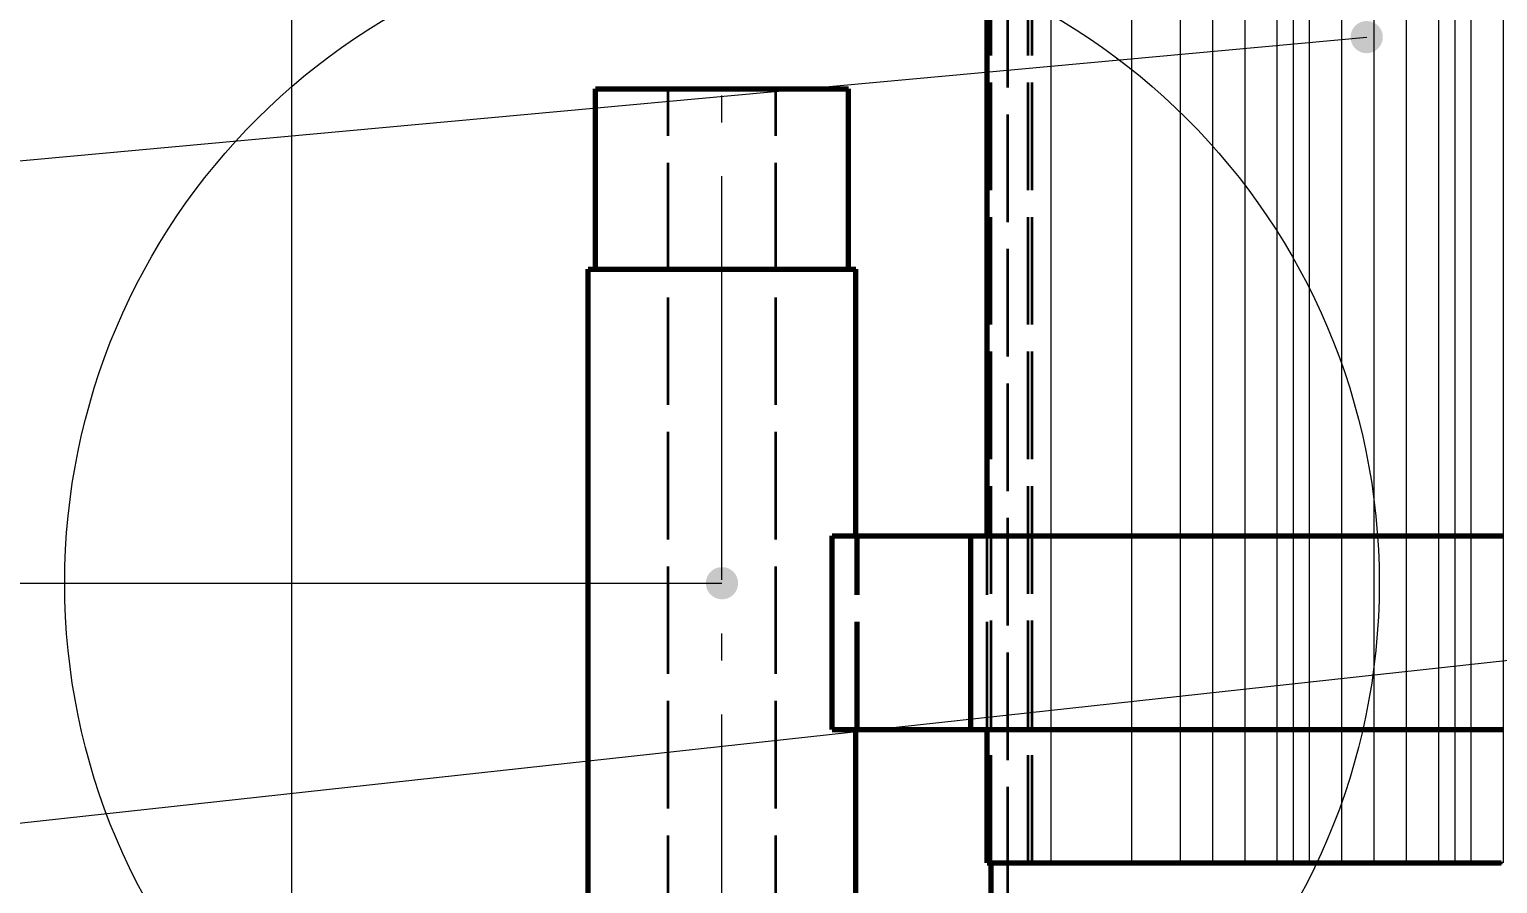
# Model space of a CAD drawing. Header units: millimetres. Extents: x 0 to 2382, y 0 to 420.
# Drawn here: x 94 to 148.6, y 213.8 to 245.5 of the extents above; entities that cross this region are included whole.
import ezdxf

# ---------------------------------------------------------------- set-up
doc = ezdxf.new("R2010")
doc.units = ezdxf.units.MM
doc.linetypes.add('IRAM-E-TRAZOS', pattern=[5, 4, -1])
doc.linetypes.add('IRAM-F-TRAZO-PUNTO', pattern=[20, 15, -2, 1, -2])
for name, color, linetype, lineweight in [('01-VISIBLE', 7, 'CONTINUOUS', 70), ('02-OCULTA', 4, 'IRAM-E-TRAZOS', 35), ('03-EJE', 1, 'IRAM-F-TRAZO-PUNTO', 18), ('04-COTA', 3, 'CONTINUOUS', 18), ('05-RAYADO', 8, 'CONTINUOUS', 18), ('08-FINA', 5, 'CONTINUOUS', 18)]:
    doc.layers.add(name, color=color, linetype=linetype, lineweight=lineweight)
doc.styles.add('ISO3098', font='isocpeur.ttf')
doc.dimstyles.new('FLAMA-IRAM', dxfattribs={"dimtxt": 3.5, "dimasz": 3.5, "dimexe": 2, "dimexo": 1.5, "dimgap": 1, "dimtad": 1, "dimdec": 1, "dimtxsty": 'ISO3098', "dimblk": 'IRAM_FLECHA', "dimblk1": 'IRAM_FLECHA', "dimblk2": 'IRAM_FLECHA', "dimcen": 2.5, "dimclrd": 256, "dimclre": 256, "dimclrt": 256, "dimazin": 3, "dimtfac": 1, "dimtmove": 0, "dimatfit": 3, "dimlwd": 18, "dimlwe": 18})

# ---------------------------------------------------------------- blocks, each defined once
blk = doc.blocks.new('IRAM_FLECHA')
blk.add_solid([(0, 0), (-1, 0.125), (-1, -0.125)])

msp = doc.modelspace()

# ---------------------------------------------------------------- hatches: boundary and pattern name
at = {"layer": '05-RAYADO'}
h = msp.add_hatch(dxfattribs=at)
h.set_pattern_fill('ANSI31', scale=0.94488, angle=45)
h.paths.add_polyline_path([(190.253, 214.548), (190.253, 290.359), (131.287, 290.359), (131.287, 214.548)])
h = msp.add_hatch(dxfattribs=at)
h.set_pattern_fill('ANSI31', scale=0.377953, angle=45)
h.paths.add_polyline_path([(185.85, 214.548), (185.85, 290.359), (135.69, 290.359), (135.69, 214.548)])
at = {"layer": '08-FINA'}
h = msp.add_hatch(color=7, dxfattribs=at)
h.dxf.hatch_style = 1
edge = h.paths.add_edge_path()
edge.add_arc((143.72, 245.237), 0.6, 0, 360)
h = msp.add_hatch(color=7, dxfattribs=at)
h.dxf.hatch_style = 1
edge = h.paths.add_edge_path()
edge.add_arc((119.77, 224.938), 0.6, 0, 360)

# ---------------------------------------------------------------- linework, layer by layer
at = {"layer": '01-VISIBLE'}
for p, q in [((129.62, 226.7), (129.62, 290.359)), ((115.07, 236.613), (115.07, 243.313)), ((124.47, 236.613), (124.47, 243.313)), ((114.795, 206.563), (114.795, 236.613)), ((124.745, 226.7), (124.745, 236.613)), ((123.863, 226.7), (129.011, 226.7)), ((123.863, 219.5), (123.863, 226.7)), ((129.011, 219.5), (129.011, 226.7)), ((123.863, 219.5), (129.011, 219.5)), ((124.745, 206.563), (124.745, 219.5)), ((129.62, 214.548), (129.62, 219.5)), ((129.77, 213.048), (129.77, 214.548))]:
    msp.add_line(p, q, dxfattribs=at)
for points in [[(115.07, 243.313), (115.324, 243.313), (115.578, 243.313), (115.832, 243.313), (116.086, 243.313), (116.34, 243.313), (116.594, 243.313), (116.848, 243.313), (117.102, 243.313), (117.356, 243.313), (117.611, 243.313), (117.865, 243.313), (118.119, 243.313), (118.373, 243.313), (118.627, 243.313), (118.881, 243.313), (119.135, 243.313), (119.389, 243.313), (119.643, 243.313), (119.897, 243.313), (120.151, 243.313), (120.405, 243.313), (120.659, 243.313), (120.913, 243.313), (121.167, 243.313), (121.421, 243.313), (121.675, 243.313), (121.929, 243.313), (122.184, 243.313), (122.438, 243.313), (122.692, 243.313), (122.946, 243.313), (123.2, 243.313), (123.454, 243.313), (123.708, 243.313), (123.962, 243.313), (124.216, 243.313), (124.47, 243.313)], [(114.795, 236.613), (115.05, 236.613), (115.305, 236.613), (115.56, 236.613), (115.816, 236.613), (116.071, 236.613), (116.326, 236.613), (116.581, 236.613), (116.836, 236.613), (117.091, 236.613), (117.346, 236.613), (117.601, 236.613), (117.857, 236.613), (118.112, 236.613), (118.367, 236.613), (118.622, 236.613), (118.877, 236.613), (119.132, 236.613), (119.387, 236.613), (119.642, 236.613), (119.898, 236.613), (120.153, 236.613), (120.408, 236.613), (120.663, 236.613), (120.918, 236.613), (121.173, 236.613), (121.428, 236.613), (121.683, 236.613), (121.939, 236.613), (122.194, 236.613), (122.449, 236.613), (122.704, 236.613), (122.959, 236.613), (123.214, 236.613), (123.469, 236.613), (123.724, 236.613), (123.98, 236.613), (124.235, 236.613), (124.49, 236.613), (124.745, 236.613)], [(129.011, 226.7), (129.262, 226.7), (129.513, 226.7), (129.763, 226.7), (130.014, 226.7), (130.265, 226.7), (130.515, 226.7), (130.766, 226.7), (131.016, 226.7), (131.267, 226.7), (131.518, 226.7), (131.768, 226.7), (132.019, 226.7), (132.269, 226.7), (132.52, 226.7), (132.771, 226.7), (133.021, 226.7), (133.272, 226.7), (133.523, 226.7), (133.773, 226.7), (134.024, 226.7), (134.274, 226.7), (134.525, 226.7), (134.776, 226.7), (135.026, 226.7), (135.277, 226.7), (135.528, 226.7), (135.778, 226.7), (136.029, 226.7), (136.279, 226.7), (136.53, 226.7), (136.781, 226.7), (137.031, 226.7), (137.282, 226.7), (137.533, 226.7), (137.783, 226.7), (138.034, 226.7), (138.284, 226.7), (138.535, 226.7), (138.786, 226.7), (139.036, 226.7), (139.287, 226.7), (139.538, 226.7), (139.788, 226.7), (140.039, 226.7), (140.289, 226.7), (140.54, 226.7), (140.791, 226.7), (141.041, 226.7), (141.292, 226.7), (141.543, 226.7), (141.793, 226.7), (142.044, 226.7), (142.294, 226.7), (142.545, 226.7), (142.796, 226.7), (143.046, 226.7), (143.297, 226.7), (143.548, 226.7), (143.798, 226.7), (144.049, 226.7), (144.299, 226.7), (144.55, 226.7), (144.801, 226.7), (145.051, 226.7), (145.302, 226.7), (145.553, 226.7), (145.803, 226.7), (146.054, 226.7), (146.304, 226.7), (146.555, 226.7), (146.806, 226.7), (147.056, 226.7), (147.307, 226.7), (147.558, 226.7), (147.808, 226.7), (148.059, 226.7), (148.309, 226.7), (148.56, 226.7), (148.811, 226.7)], [(129.011, 219.5), (129.262, 219.5), (129.513, 219.5), (129.763, 219.5), (130.014, 219.5), (130.265, 219.5), (130.515, 219.5), (130.766, 219.5), (131.016, 219.5), (131.267, 219.5), (131.518, 219.5), (131.768, 219.5), (132.019, 219.5), (132.269, 219.5), (132.52, 219.5), (132.771, 219.5), (133.021, 219.5), (133.272, 219.5), (133.523, 219.5), (133.773, 219.5), (134.024, 219.5), (134.274, 219.5), (134.525, 219.5), (134.776, 219.5), (135.026, 219.5), (135.277, 219.5), (135.528, 219.5), (135.778, 219.5), (136.029, 219.5), (136.279, 219.5), (136.53, 219.5), (136.781, 219.5), (137.031, 219.5), (137.282, 219.5), (137.533, 219.5), (137.783, 219.5), (138.034, 219.5), (138.284, 219.5), (138.535, 219.5), (138.786, 219.5), (139.036, 219.5), (139.287, 219.5), (139.538, 219.5), (139.788, 219.5), (140.039, 219.5), (140.289, 219.5), (140.54, 219.5), (140.791, 219.5), (141.041, 219.5), (141.292, 219.5), (141.543, 219.5), (141.793, 219.5), (142.044, 219.5), (142.294, 219.5), (142.545, 219.5), (142.796, 219.5), (143.046, 219.5), (143.297, 219.5), (143.548, 219.5), (143.798, 219.5), (144.049, 219.5), (144.299, 219.5), (144.55, 219.5), (144.801, 219.5), (145.051, 219.5), (145.302, 219.5), (145.553, 219.5), (145.803, 219.5), (146.054, 219.5), (146.304, 219.5), (146.555, 219.5), (146.806, 219.5), (147.056, 219.5), (147.307, 219.5), (147.558, 219.5), (147.808, 219.5), (148.059, 219.5), (148.309, 219.5), (148.56, 219.5), (148.811, 219.5)], [(129.62, 214.548), (129.871, 214.548), (130.122, 214.548), (130.374, 214.548), (130.625, 214.548), (130.876, 214.548), (131.127, 214.548), (131.379, 214.548), (131.63, 214.548), (131.881, 214.548), (132.132, 214.548), (132.384, 214.548), (132.635, 214.548), (132.886, 214.548), (133.137, 214.548), (133.389, 214.548), (133.64, 214.548), (133.891, 214.548), (134.142, 214.548), (134.394, 214.548), (134.645, 214.548), (134.896, 214.548), (135.147, 214.548), (135.399, 214.548), (135.65, 214.548), (135.901, 214.548), (136.152, 214.548), (136.403, 214.548), (136.655, 214.548), (136.906, 214.548), (137.157, 214.548), (137.408, 214.548), (137.66, 214.548), (137.911, 214.548), (138.162, 214.548), (138.413, 214.548), (138.665, 214.548), (138.916, 214.548), (139.167, 214.548), (139.418, 214.548), (139.67, 214.548), (139.921, 214.548), (140.172, 214.548), (140.423, 214.548), (140.675, 214.548), (140.926, 214.548), (141.177, 214.548), (141.428, 214.548), (141.68, 214.548), (141.931, 214.548), (142.182, 214.548), (142.433, 214.548), (142.684, 214.548), (142.936, 214.548), (143.187, 214.548), (143.438, 214.548), (143.689, 214.548), (143.941, 214.548), (144.192, 214.548), (144.443, 214.548), (144.694, 214.548), (144.946, 214.548), (145.197, 214.548), (145.448, 214.548), (145.699, 214.548), (145.951, 214.548), (146.202, 214.548), (146.453, 214.548), (146.704, 214.548), (146.956, 214.548), (147.207, 214.548), (147.458, 214.548), (147.709, 214.548), (147.96, 214.548), (148.212, 214.548), (148.463, 214.548), (148.714, 214.548)]]:
    msp.add_lwpolyline(points, dxfattribs=at)
at = {"layer": '02-OCULTA'}
for p, q in [((130.395, 173.363), (130.395, 301.544)), ((129.77, 214.548), (129.77, 290.359)), ((129.77, 214.548), (129.77, 290.359)), ((131.145, 214.548), (131.145, 290.359)), ((131.287, 214.548), (131.287, 290.359)), ((117.77, 206.563), (117.77, 243.313)), ((121.77, 206.563), (121.77, 243.313)), ((123.863, 219.5), (123.863, 226.7)), ((123.863, 226.7), (129.011, 226.7)), ((124.745, 219.5), (124.745, 226.7)), ((124.845, 219.5), (124.845, 226.7)), ((129.011, 219.5), (129.011, 226.7)), ((129.62, 219.5), (129.62, 226.7)), ((129.62, 219.5), (129.62, 226.7)), ((123.863, 219.5), (129.011, 219.5)), ((131.287, 214.548), (131.145, 214.548))]:
    msp.add_line(p, q, dxfattribs=at)
for points in [[(124.47, 243.313), (124.216, 243.313), (123.962, 243.313), (123.708, 243.313), (123.454, 243.313), (123.2, 243.313), (122.946, 243.313), (122.692, 243.313), (122.438, 243.313), (122.184, 243.313), (121.929, 243.313), (121.675, 243.313), (121.421, 243.313), (121.167, 243.313), (120.913, 243.313), (120.659, 243.313), (120.405, 243.313), (120.151, 243.313), (119.897, 243.313), (119.643, 243.313), (119.389, 243.313), (119.135, 243.313), (118.881, 243.313), (118.627, 243.313), (118.373, 243.313), (118.119, 243.313), (117.865, 243.313), (117.611, 243.313), (117.356, 243.313), (117.102, 243.313), (116.848, 243.313), (116.594, 243.313), (116.34, 243.313), (116.086, 243.313), (115.832, 243.313), (115.578, 243.313), (115.324, 243.313), (115.07, 243.313)], [(121.77, 243.313), (121.52, 243.313), (121.27, 243.313), (121.02, 243.313), (120.77, 243.313), (120.52, 243.313), (120.27, 243.313), (120.02, 243.313), (119.77, 243.313), (119.52, 243.313), (119.27, 243.313), (119.02, 243.313), (118.77, 243.313), (118.52, 243.313), (118.27, 243.313), (118.02, 243.313), (117.77, 243.313)], [(117.77, 243.313), (118.02, 243.313), (118.27, 243.313), (118.52, 243.313), (118.77, 243.313), (119.02, 243.313), (119.27, 243.313), (119.52, 243.313), (119.77, 243.313), (120.02, 243.313), (120.27, 243.313), (120.52, 243.313), (120.77, 243.313), (121.02, 243.313), (121.27, 243.313), (121.52, 243.313), (121.77, 243.313)], [(124.745, 236.613), (124.49, 236.613), (124.235, 236.613), (123.98, 236.613), (123.724, 236.613), (123.469, 236.613), (123.214, 236.613), (122.959, 236.613), (122.704, 236.613), (122.449, 236.613), (122.194, 236.613), (121.939, 236.613), (121.683, 236.613), (121.428, 236.613), (121.173, 236.613), (120.918, 236.613), (120.663, 236.613), (120.408, 236.613), (120.153, 236.613), (119.898, 236.613), (119.642, 236.613), (119.387, 236.613), (119.132, 236.613), (118.877, 236.613), (118.622, 236.613), (118.367, 236.613), (118.112, 236.613), (117.857, 236.613), (117.601, 236.613), (117.346, 236.613), (117.091, 236.613), (116.836, 236.613), (116.581, 236.613), (116.326, 236.613), (116.071, 236.613), (115.816, 236.613), (115.56, 236.613), (115.305, 236.613), (115.05, 236.613), (114.795, 236.613)], [(124.47, 236.613), (124.216, 236.613), (123.962, 236.613), (123.708, 236.613), (123.454, 236.613), (123.2, 236.613), (122.946, 236.613), (122.692, 236.613), (122.438, 236.613), (122.184, 236.613), (121.929, 236.613), (121.675, 236.613), (121.421, 236.613), (121.167, 236.613), (120.913, 236.613), (120.659, 236.613), (120.405, 236.613), (120.151, 236.613), (119.897, 236.613), (119.643, 236.613), (119.389, 236.613), (119.135, 236.613), (118.881, 236.613), (118.627, 236.613), (118.373, 236.613), (118.119, 236.613), (117.865, 236.613), (117.611, 236.613), (117.356, 236.613), (117.102, 236.613), (116.848, 236.613), (116.594, 236.613), (116.34, 236.613), (116.086, 236.613), (115.832, 236.613), (115.578, 236.613), (115.324, 236.613), (115.07, 236.613)], [(115.07, 236.613), (115.324, 236.613), (115.578, 236.613), (115.832, 236.613), (116.086, 236.613), (116.34, 236.613), (116.594, 236.613), (116.848, 236.613), (117.102, 236.613), (117.356, 236.613), (117.611, 236.613), (117.865, 236.613), (118.119, 236.613), (118.373, 236.613), (118.627, 236.613), (118.881, 236.613), (119.135, 236.613), (119.389, 236.613), (119.643, 236.613), (119.897, 236.613), (120.151, 236.613), (120.405, 236.613), (120.659, 236.613), (120.913, 236.613), (121.167, 236.613), (121.421, 236.613), (121.675, 236.613), (121.929, 236.613), (122.184, 236.613), (122.438, 236.613), (122.692, 236.613), (122.946, 236.613), (123.2, 236.613), (123.454, 236.613), (123.708, 236.613), (123.962, 236.613), (124.216, 236.613), (124.47, 236.613)], [(123.863, 226.7), (124.027, 226.7), (124.191, 226.7), (124.354, 226.7), (124.518, 226.7), (124.681, 226.7), (124.845, 226.7)], [(124.845, 226.7), (124.681, 226.7), (124.518, 226.7), (124.354, 226.7), (124.191, 226.7), (124.027, 226.7), (123.863, 226.7)], [(148.811, 226.7), (148.56, 226.7), (148.309, 226.7), (148.059, 226.7), (147.808, 226.7), (147.558, 226.7), (147.307, 226.7), (147.056, 226.7), (146.806, 226.7), (146.555, 226.7), (146.304, 226.7), (146.054, 226.7), (145.803, 226.7), (145.553, 226.7), (145.302, 226.7), (145.051, 226.7), (144.801, 226.7), (144.55, 226.7), (144.299, 226.7), (144.049, 226.7), (143.798, 226.7), (143.548, 226.7), (143.297, 226.7), (143.046, 226.7), (142.796, 226.7), (142.545, 226.7), (142.294, 226.7), (142.044, 226.7), (141.793, 226.7), (141.543, 226.7), (141.292, 226.7), (141.041, 226.7), (140.791, 226.7), (140.54, 226.7), (140.289, 226.7), (140.039, 226.7), (139.788, 226.7), (139.538, 226.7), (139.287, 226.7), (139.036, 226.7), (138.786, 226.7), (138.535, 226.7), (138.284, 226.7), (138.034, 226.7), (137.783, 226.7), (137.533, 226.7), (137.282, 226.7), (137.031, 226.7), (136.781, 226.7), (136.53, 226.7), (136.279, 226.7), (136.029, 226.7), (135.778, 226.7), (135.528, 226.7), (135.277, 226.7), (135.026, 226.7), (134.776, 226.7), (134.525, 226.7), (134.274, 226.7), (134.024, 226.7), (133.773, 226.7), (133.523, 226.7), (133.272, 226.7), (133.021, 226.7), (132.771, 226.7), (132.52, 226.7), (132.269, 226.7), (132.019, 226.7), (131.768, 226.7), (131.518, 226.7), (131.267, 226.7), (131.016, 226.7), (130.766, 226.7), (130.515, 226.7), (130.265, 226.7), (130.014, 226.7), (129.763, 226.7), (129.513, 226.7), (129.262, 226.7), (129.011, 226.7)], [(148.635, 226.7), (148.385, 226.7), (148.135, 226.7), (147.885, 226.7), (147.634, 226.7), (147.384, 226.7), (147.134, 226.7), (146.884, 226.7), (146.634, 226.7), (146.383, 226.7), (146.133, 226.7), (145.883, 226.7), (145.633, 226.7), (145.383, 226.7), (145.132, 226.7), (144.882, 226.7), (144.632, 226.7), (144.382, 226.7), (144.132, 226.7), (143.881, 226.7), (143.631, 226.7), (143.381, 226.7), (143.131, 226.7), (142.881, 226.7), (142.63, 226.7), (142.38, 226.7), (142.13, 226.7), (141.88, 226.7), (141.63, 226.7), (141.379, 226.7), (141.129, 226.7), (140.879, 226.7), (140.629, 226.7), (140.379, 226.7), (140.128, 226.7), (139.878, 226.7), (139.628, 226.7), (139.378, 226.7), (139.128, 226.7), (138.877, 226.7), (138.627, 226.7), (138.377, 226.7), (138.127, 226.7), (137.877, 226.7), (137.626, 226.7), (137.376, 226.7), (137.126, 226.7), (136.876, 226.7), (136.626, 226.7), (136.375, 226.7), (136.125, 226.7), (135.875, 226.7), (135.625, 226.7), (135.375, 226.7), (135.124, 226.7), (134.874, 226.7), (134.624, 226.7), (134.374, 226.7), (134.124, 226.7), (133.873, 226.7), (133.623, 226.7), (133.373, 226.7), (133.123, 226.7), (132.873, 226.7), (132.622, 226.7), (132.372, 226.7), (132.122, 226.7), (131.872, 226.7), (131.622, 226.7), (131.371, 226.7), (131.121, 226.7), (130.871, 226.7), (130.621, 226.7), (130.371, 226.7), (130.12, 226.7), (129.87, 226.7), (129.62, 226.7)], [(129.62, 226.7), (129.87, 226.7), (130.12, 226.7), (130.371, 226.7), (130.621, 226.7), (130.871, 226.7), (131.121, 226.7), (131.371, 226.7), (131.622, 226.7), (131.872, 226.7), (132.122, 226.7), (132.372, 226.7), (132.622, 226.7), (132.873, 226.7), (133.123, 226.7), (133.373, 226.7), (133.623, 226.7), (133.873, 226.7), (134.124, 226.7), (134.374, 226.7), (134.624, 226.7), (134.874, 226.7), (135.124, 226.7), (135.375, 226.7), (135.625, 226.7), (135.875, 226.7), (136.125, 226.7), (136.375, 226.7), (136.626, 226.7), (136.876, 226.7), (137.126, 226.7), (137.376, 226.7), (137.626, 226.7), (137.877, 226.7), (138.127, 226.7), (138.377, 226.7), (138.627, 226.7), (138.877, 226.7), (139.128, 226.7), (139.378, 226.7), (139.628, 226.7), (139.878, 226.7), (140.128, 226.7), (140.379, 226.7), (140.629, 226.7), (140.879, 226.7), (141.129, 226.7), (141.379, 226.7), (141.63, 226.7), (141.88, 226.7), (142.13, 226.7), (142.38, 226.7), (142.63, 226.7), (142.881, 226.7), (143.131, 226.7), (143.381, 226.7), (143.631, 226.7), (143.881, 226.7), (144.132, 226.7), (144.382, 226.7), (144.632, 226.7), (144.882, 226.7), (145.132, 226.7), (145.383, 226.7), (145.633, 226.7), (145.883, 226.7), (146.133, 226.7), (146.383, 226.7), (146.634, 226.7), (146.884, 226.7), (147.134, 226.7), (147.384, 226.7), (147.634, 226.7), (147.885, 226.7), (148.135, 226.7), (148.385, 226.7), (148.635, 226.7)], [(123.863, 219.5), (124.027, 219.5), (124.191, 219.5), (124.354, 219.5), (124.518, 219.5), (124.681, 219.5), (124.845, 219.5)], [(124.845, 219.5), (124.681, 219.5), (124.518, 219.5), (124.354, 219.5), (124.191, 219.5), (124.027, 219.5), (123.863, 219.5)], [(148.811, 219.5), (148.56, 219.5), (148.309, 219.5), (148.059, 219.5), (147.808, 219.5), (147.558, 219.5), (147.307, 219.5), (147.056, 219.5), (146.806, 219.5), (146.555, 219.5), (146.304, 219.5), (146.054, 219.5), (145.803, 219.5), (145.553, 219.5), (145.302, 219.5), (145.051, 219.5), (144.801, 219.5), (144.55, 219.5), (144.299, 219.5), (144.049, 219.5), (143.798, 219.5), (143.548, 219.5), (143.297, 219.5), (143.046, 219.5), (142.796, 219.5), (142.545, 219.5), (142.294, 219.5), (142.044, 219.5), (141.793, 219.5), (141.543, 219.5), (141.292, 219.5), (141.041, 219.5), (140.791, 219.5), (140.54, 219.5), (140.289, 219.5), (140.039, 219.5), (139.788, 219.5), (139.538, 219.5), (139.287, 219.5), (139.036, 219.5), (138.786, 219.5), (138.535, 219.5), (138.284, 219.5), (138.034, 219.5), (137.783, 219.5), (137.533, 219.5), (137.282, 219.5), (137.031, 219.5), (136.781, 219.5), (136.53, 219.5), (136.279, 219.5), (136.029, 219.5), (135.778, 219.5), (135.528, 219.5), (135.277, 219.5), (135.026, 219.5), (134.776, 219.5), (134.525, 219.5), (134.274, 219.5), (134.024, 219.5), (133.773, 219.5), (133.523, 219.5), (133.272, 219.5), (133.021, 219.5), (132.771, 219.5), (132.52, 219.5), (132.269, 219.5), (132.019, 219.5), (131.768, 219.5), (131.518, 219.5), (131.267, 219.5), (131.016, 219.5), (130.766, 219.5), (130.515, 219.5), (130.265, 219.5), (130.014, 219.5), (129.763, 219.5), (129.513, 219.5), (129.262, 219.5), (129.011, 219.5)], [(148.635, 219.5), (148.385, 219.5), (148.135, 219.5), (147.885, 219.5), (147.634, 219.5), (147.384, 219.5), (147.134, 219.5), (146.884, 219.5), (146.634, 219.5), (146.383, 219.5), (146.133, 219.5), (145.883, 219.5), (145.633, 219.5), (145.383, 219.5), (145.132, 219.5), (144.882, 219.5), (144.632, 219.5), (144.382, 219.5), (144.132, 219.5), (143.881, 219.5), (143.631, 219.5), (143.381, 219.5), (143.131, 219.5), (142.881, 219.5), (142.63, 219.5), (142.38, 219.5), (142.13, 219.5), (141.88, 219.5), (141.63, 219.5), (141.379, 219.5), (141.129, 219.5), (140.879, 219.5), (140.629, 219.5), (140.379, 219.5), (140.128, 219.5), (139.878, 219.5), (139.628, 219.5), (139.378, 219.5), (139.128, 219.5), (138.877, 219.5), (138.627, 219.5), (138.377, 219.5), (138.127, 219.5), (137.877, 219.5), (137.626, 219.5), (137.376, 219.5), (137.126, 219.5), (136.876, 219.5), (136.626, 219.5), (136.375, 219.5), (136.125, 219.5), (135.875, 219.5), (135.625, 219.5), (135.375, 219.5), (135.124, 219.5), (134.874, 219.5), (134.624, 219.5), (134.374, 219.5), (134.124, 219.5), (133.873, 219.5), (133.623, 219.5), (133.373, 219.5), (133.123, 219.5), (132.873, 219.5), (132.622, 219.5), (132.372, 219.5), (132.122, 219.5), (131.872, 219.5), (131.622, 219.5), (131.371, 219.5), (131.121, 219.5), (130.871, 219.5), (130.621, 219.5), (130.371, 219.5), (130.12, 219.5), (129.87, 219.5), (129.62, 219.5)], [(129.62, 219.5), (129.87, 219.5), (130.12, 219.5), (130.371, 219.5), (130.621, 219.5), (130.871, 219.5), (131.121, 219.5), (131.371, 219.5), (131.622, 219.5), (131.872, 219.5), (132.122, 219.5), (132.372, 219.5), (132.622, 219.5), (132.873, 219.5), (133.123, 219.5), (133.373, 219.5), (133.623, 219.5), (133.873, 219.5), (134.124, 219.5), (134.374, 219.5), (134.624, 219.5), (134.874, 219.5), (135.124, 219.5), (135.375, 219.5), (135.625, 219.5), (135.875, 219.5), (136.125, 219.5), (136.375, 219.5), (136.626, 219.5), (136.876, 219.5), (137.126, 219.5), (137.376, 219.5), (137.626, 219.5), (137.877, 219.5), (138.127, 219.5), (138.377, 219.5), (138.627, 219.5), (138.877, 219.5), (139.128, 219.5), (139.378, 219.5), (139.628, 219.5), (139.878, 219.5), (140.128, 219.5), (140.379, 219.5), (140.629, 219.5), (140.879, 219.5), (141.129, 219.5), (141.379, 219.5), (141.63, 219.5), (141.88, 219.5), (142.13, 219.5), (142.38, 219.5), (142.63, 219.5), (142.881, 219.5), (143.131, 219.5), (143.381, 219.5), (143.631, 219.5), (143.881, 219.5), (144.132, 219.5), (144.382, 219.5), (144.632, 219.5), (144.882, 219.5), (145.132, 219.5), (145.383, 219.5), (145.633, 219.5), (145.883, 219.5), (146.133, 219.5), (146.383, 219.5), (146.634, 219.5), (146.884, 219.5), (147.134, 219.5), (147.384, 219.5), (147.634, 219.5), (147.885, 219.5), (148.135, 219.5), (148.385, 219.5), (148.635, 219.5)], [(131.145, 214.548), (130.89, 214.548), (130.636, 214.548), (130.382, 214.548), (130.128, 214.548), (129.874, 214.548), (129.62, 214.548)], [(131.287, 214.548), (131.034, 214.548), (130.781, 214.548), (130.529, 214.548), (130.276, 214.548), (130.023, 214.548), (129.77, 214.548)], [(129.77, 214.548), (130.02, 214.548), (130.27, 214.548), (130.52, 214.548), (130.77, 214.548), (131.02, 214.548), (131.27, 214.548), (131.52, 214.548), (131.77, 214.548), (132.02, 214.548), (132.27, 214.548), (132.52, 214.548), (132.77, 214.548), (133.02, 214.548), (133.27, 214.548), (133.52, 214.548), (133.77, 214.548), (134.02, 214.548), (134.27, 214.548), (134.52, 214.548), (134.77, 214.548), (135.02, 214.548), (135.27, 214.548), (135.52, 214.548), (135.77, 214.548), (136.02, 214.548), (136.27, 214.548), (136.52, 214.548), (136.77, 214.548), (137.02, 214.548), (137.27, 214.548), (137.52, 214.548), (137.77, 214.548), (138.02, 214.548), (138.27, 214.548), (138.52, 214.548), (138.77, 214.548), (139.02, 214.548), (139.27, 214.548), (139.52, 214.548), (139.77, 214.548), (140.02, 214.548), (140.27, 214.548), (140.52, 214.548), (140.77, 214.548), (141.02, 214.548), (141.27, 214.548), (141.52, 214.548), (141.77, 214.548), (142.02, 214.548), (142.27, 214.548), (142.52, 214.548), (142.77, 214.548), (143.02, 214.548), (143.27, 214.548), (143.52, 214.548), (143.77, 214.548), (144.02, 214.548), (144.27, 214.548), (144.52, 214.548), (144.77, 214.548), (145.02, 214.548), (145.27, 214.548), (145.52, 214.548), (145.77, 214.548), (146.02, 214.548), (146.27, 214.548), (146.52, 214.548), (146.77, 214.548), (147.02, 214.548), (147.27, 214.548), (147.52, 214.548), (147.77, 214.548), (148.02, 214.548), (148.27, 214.548), (148.52, 214.548), (148.77, 214.548)]]:
    msp.add_lwpolyline(points, dxfattribs=at)
at = {"layer": '03-EJE'}
msp.add_line((119.77, 205.063), (119.77, 244.813), dxfattribs=at)
at = {"layer": '08-FINA'}
for p, q in [((87.778, 240.103), (143.72, 245.237)), ((87.795, 224.938), (119.77, 224.938)), ((87.771, 215.374), (158.267, 223.1))]:
    msp.add_line(p, q, dxfattribs=at)
msp.add_circle((119.77, 224.938), 24.417, dxfattribs=at)

# ---------------------------------------------------------------- dimensions: what is measured, and where the dimension line sits
at = {"layer": '04-COTA'}
for base, p1, p2 in [((92.795, 173.363), (114.795, 173.363), (114.795, 352.718)), ((103.795, 173.363), (129.77, 173.363), (157.77, 330.113))]:
    msp.add_linear_dim(base=base, p1=p1, p2=p2, angle=90, dimstyle='FLAMA-IRAM', override={"dimlfac": 2}, dxfattribs=at).render()

doc.saveas('drawing.dxf')
